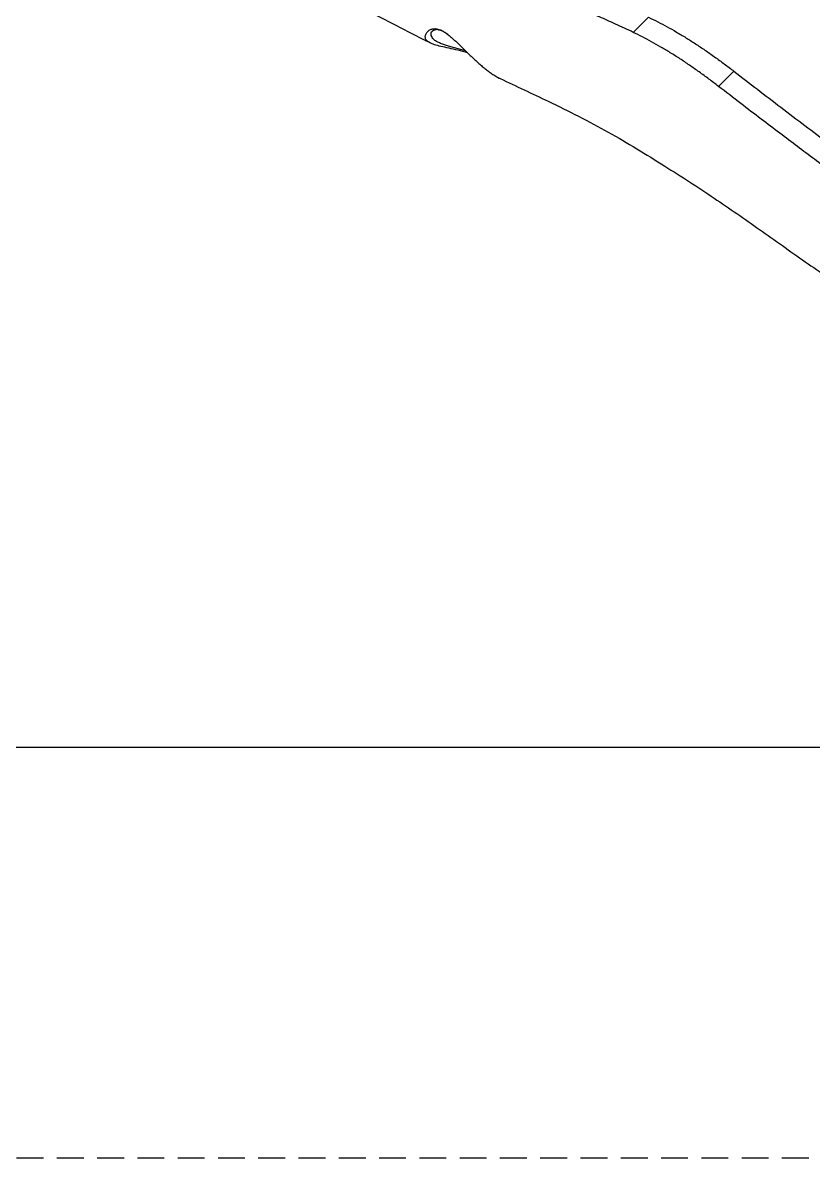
# Model space of a CAD drawing. Header units: inches. Extents: x 157915 to 159347, y -49911 to -48898.
# Drawn here: x 158948.84 to 158978.28, y -49911.04 to -49868.74 of the extents above; entities that cross this region are included whole.
import ezdxf

# ---------------------------------------------------------------- set-up
doc = ezdxf.new("R2010")
doc.units = ezdxf.units.IN
doc.header["$LTSCALE"] = 2
doc.header["$MEASUREMENT"] = 0
doc.linetypes.add('DASHED', pattern=[0.75, 0.5, -0.25])
doc.layers.get('0').update_dxf_attribs({"linetype": 'CONTINUOUS'})
doc.layers.add('A', color=7, linetype='CONTINUOUS')

msp = doc.modelspace()

# ---------------------------------------------------------------- linework, layer by layer
at = {"color": 7, "linetype": 'Continuous'}
for p, q in [((158972.145, -49868.541), (158971.571, -49869.103)), ((158964.041, -49869.149), (158964.041, -49869.148)), ((158964.298, -49868.979), (158964.338, -49869.002)), ((158964.338, -49869.002), (158964.338, -49869.002)), ((158963.991, -49869.484), (158963.99, -49869.483)), ((158975.321, -49870.55), (158974.746, -49871.113)), ((158966.615, -49870.824), (158966.619, -49870.826))]:
    msp.add_line(p, q, dxfattribs=at)
for points, start_tangent, end_tangent in [([(159003.568, -49874.165), (159002.993, -49873.851), (159002.515, -49873.582), (159002.045, -49873.313), (159001.133, -49872.772), (159000.255, -49872.232), (158999.408, -49871.694), (158997.794, -49870.627), (158997.025, -49870.103), (158996.276, -49869.586), (158995.382, -49868.961), (158994.511, -49868.346), (158992.834, -49867.154), (158992.03, -49866.582), (158991.251, -49866.03), (158990.497, -49865.499), (158989.77, -49864.991), (158988.799, -49864.32), (158987.896, -49863.703), (158987.035, -49863.121), (158986.192, -49862.556), (158985.343, -49861.991), (158984.466, -49861.408), (158983.54, -49860.792), (158983.053, -49860.464), (158982.546, -49860.117), (158981.873, -49859.647), (158981.521, -49859.395), (158981.158, -49859.132), (158980.402, -49858.569), (158979.605, -49857.962), (158977.918, -49856.639), (158977.048, -49855.938), (158976.177, -49855.21), (158975.498, -49854.618), (158974.77, -49853.952), (158973.224, -49852.436), (158971.837, -49850.975)], (-0.880099, 0.474791), (-0.679136, 0.734012)), ([(159001.656, -49876.036), (159001.081, -49875.722), (159000.603, -49875.453), (159000.133, -49875.184), (158999.222, -49874.643), (158998.343, -49874.103), (158997.496, -49873.565), (158995.882, -49872.498), (158995.113, -49871.974), (158994.364, -49871.457), (158993.47, -49870.832), (158992.599, -49870.217), (158990.922, -49869.025), (158990.118, -49868.453), (158989.339, -49867.901), (158988.585, -49867.37), (158987.858, -49866.862), (158986.887, -49866.191), (158985.984, -49865.574), (158985.123, -49864.992), (158984.28, -49864.427), (158983.431, -49863.862), (158982.554, -49863.279), (158981.628, -49862.663), (158981.141, -49862.335), (158980.634, -49861.989), (158979.961, -49861.518), (158979.609, -49861.266), (158979.246, -49861.003), (158978.49, -49860.44), (158977.693, -49859.833), (158976.006, -49858.51), (158975.136, -49857.809), (158974.265, -49857.081), (158973.586, -49856.489), (158972.858, -49855.823), (158971.312, -49854.307), (158969.925, -49852.846)], (-0.880095, 0.474797), (-0.679135, 0.734014)), ([(158959.173, -49866.841), (158961.454, -49868.167), (158963.76, -49869.366), (158963.893, -49869.435)], (0.83963, -0.543158), (0.887462, -0.460882)), ([(158971.571, -49869.103), (158970.909, -49868.794), (158970.312, -49868.524), (158969.777, -49868.289), (158969.299, -49868.085), (158968.866, -49867.907), (158968.464, -49867.745), (158968.076, -49867.593), (158967.689, -49867.446), (158967.298, -49867.301), (158966.903, -49867.159), (158966.508, -49867.019)], (-0.903647, 0.428277), (-0.944305, 0.32907)), ([(158972.145, -49868.541), (158972.486, -49868.709), (158972.831, -49868.892), (158973.179, -49869.089), (158973.53, -49869.3), (158973.884, -49869.525), (158974.241, -49869.763), (158974.601, -49870.015), (158974.962, -49870.279), (158975.321, -49870.55)], (0.903619, -0.428338), (0.791723, -0.610881)), ([(158963.99, -49869.483), (158963.904, -49869.427), (158963.853, -49869.367), (158963.83, -49869.308), (158963.827, -49869.252), (158963.837, -49869.201), (158963.857, -49869.153), (158963.885, -49869.11), (158963.918, -49869.072), (158963.956, -49869.039), (158963.998, -49869.011)], (-0.890128, 0.455711), (0.874014, 0.485902)), ([(158963.998, -49869.011), (158964.046, -49868.989), (158964.098, -49868.974), (158964.155, -49868.966), (158964.221, -49868.966)], (0.874014, 0.485902), (0.996063, -0.088643)), ([(158964.041, -49869.149), (158964.041, -49869.147), (158964.042, -49869.135), (158964.047, -49869.118), (158964.056, -49869.099), (158964.07, -49869.079), (158964.087, -49869.06), (158964.108, -49869.041), (158964.133, -49869.024), (158964.162, -49869.009), (158964.196, -49868.998), (158964.238, -49868.992), (158964.293, -49868.993), (158964.295, -49868.994)], (-0.033557, 0.999437), (0.991741, -0.128257)), ([(158964.044, -49869.185), (158964.041, -49869.149)], (-0.146516, 0.989208), (-0.030145, 0.999546)), ([(158964.122, -49869.345), (158964.111, -49869.332), (158964.065, -49869.257), (158964.044, -49869.185)], (-0.669609, 0.742713), (-0.146516, 0.989208)), ([(158964.294, -49869.468), (158964.187, -49869.403), (158964.122, -49869.345)], (-0.893471, 0.449121), (-0.669609, 0.742713)), ([(158964.221, -49868.966), (158964.298, -49868.979)], (0.996063, -0.088643), (0.970812, -0.239843)), ([(158964.295, -49868.994), (158964.338, -49869.002)], (0.991741, -0.128257), (0.970236, -0.242163)), ([(158964.298, -49868.979), (158964.395, -49869.012)], (0.9707, -0.240293), (0.922441, -0.386138)), ([(158964.338, -49869.002), (158964.397, -49869.021)], (0.970145, -0.242527), (0.933497, -0.358586)), ([(158964.395, -49869.012), (158964.522, -49869.077), (158964.663, -49869.174)], (0.922441, -0.386138), (0.79856, -0.601915)), ([(158964.397, -49869.021), (158964.501, -49869.071), (158964.622, -49869.149)], (0.933497, -0.358586), (0.811107, -0.584898)), ([(158964.622, -49869.149), (158964.742, -49869.243), (158964.854, -49869.339), (158964.959, -49869.436), (158965.061, -49869.534), (158965.162, -49869.631), (158965.262, -49869.73), (158965.365, -49869.831), (158965.474, -49869.936), (158965.588, -49870.044), (158965.705, -49870.153), (158965.827, -49870.262), (158965.951, -49870.368), (158966.079, -49870.472), (158966.21, -49870.572), (158966.345, -49870.666), (158966.484, -49870.753), (158966.62, -49870.826)], (0.811107, -0.584898), (0.897954, -0.44009)), ([(158974.746, -49871.113), (158974.388, -49870.841), (158974.026, -49870.577), (158973.665, -49870.325), (158973.307, -49870.085), (158972.952, -49869.86), (158972.601, -49869.649), (158972.254, -49869.452), (158971.911, -49869.27), (158971.571, -49869.103)], (-0.791661, 0.61096), (-0.903647, 0.428277)), ([(158963.893, -49869.435), (158963.991, -49869.486)], (0.887462, -0.460882), (0.88721, -0.461367)), ([(158963.99, -49869.484), (158964.106, -49869.533), (158964.334, -49869.598), (158964.618, -49869.662), (158964.948, -49869.735), (158965.308, -49869.827), (158965.388, -49869.851)], (0.889723, -0.4565), (0.958786, -0.28413)), ([(158965.337, -49869.802), (158965.279, -49869.784), (158965.096, -49869.729), (158964.914, -49869.676), (158964.739, -49869.626), (158964.575, -49869.577), (158964.426, -49869.525), (158964.294, -49869.468)], (-0.952819, 0.303539), (-0.893471, 0.449121)), ([(158975.321, -49870.55), (158977.07, -49871.894), (158978.861, -49873.242), (158980.52, -49874.457)], (0.791723, -0.610881), (0.811322, -0.584599)), ([(158966.518, -49870.773), (158966.536, -49870.783), (158966.615, -49870.824)], (0.86966, -0.493651), (0.896727, -0.442584)), ([(158966.617, -49870.82), (158968.408, -49871.67), (158970.641, -49872.818), (158972.744, -49874.083), (158974.581, -49875.275), (158976.272, -49876.445), (158977.978, -49877.646), (158979.674, -49878.81), (158979.789, -49878.888)], (0.901485, -0.43281), (0.828504, -0.559983)), ([(158980.241, -49875.231), (158979.591, -49874.763), (158978.952, -49874.296), (158978.322, -49873.831), (158977.687, -49873.357), (158977.03, -49872.862), (158976.334, -49872.333), (158975.579, -49871.755), (158974.746, -49871.113)], (-0.813005, 0.582256), (-0.791661, 0.61096))]:
    msp.add_spline(points, degree=3, dxfattribs=dict(at, start_tangent=start_tangent, end_tangent=end_tangent))
at = {"layer": 'A'}
msp.add_line((159331.812, -49895.745), (157930.351, -49895.745), dxfattribs=at)
at = {"layer": 'A', "linetype": 'DASHED'}
msp.add_line((159347.109, -49911.041), (157915.055, -49911.041), dxfattribs=at)
at = {"layer": 'A'}
msp.add_lwpolyline([(159028.058, -49895.745), (158871.23, -49895.745), (158871.23, -49735.884), (159028.058, -49735.884)], close=True, dxfattribs=at)

doc.saveas('drawing.dxf')
